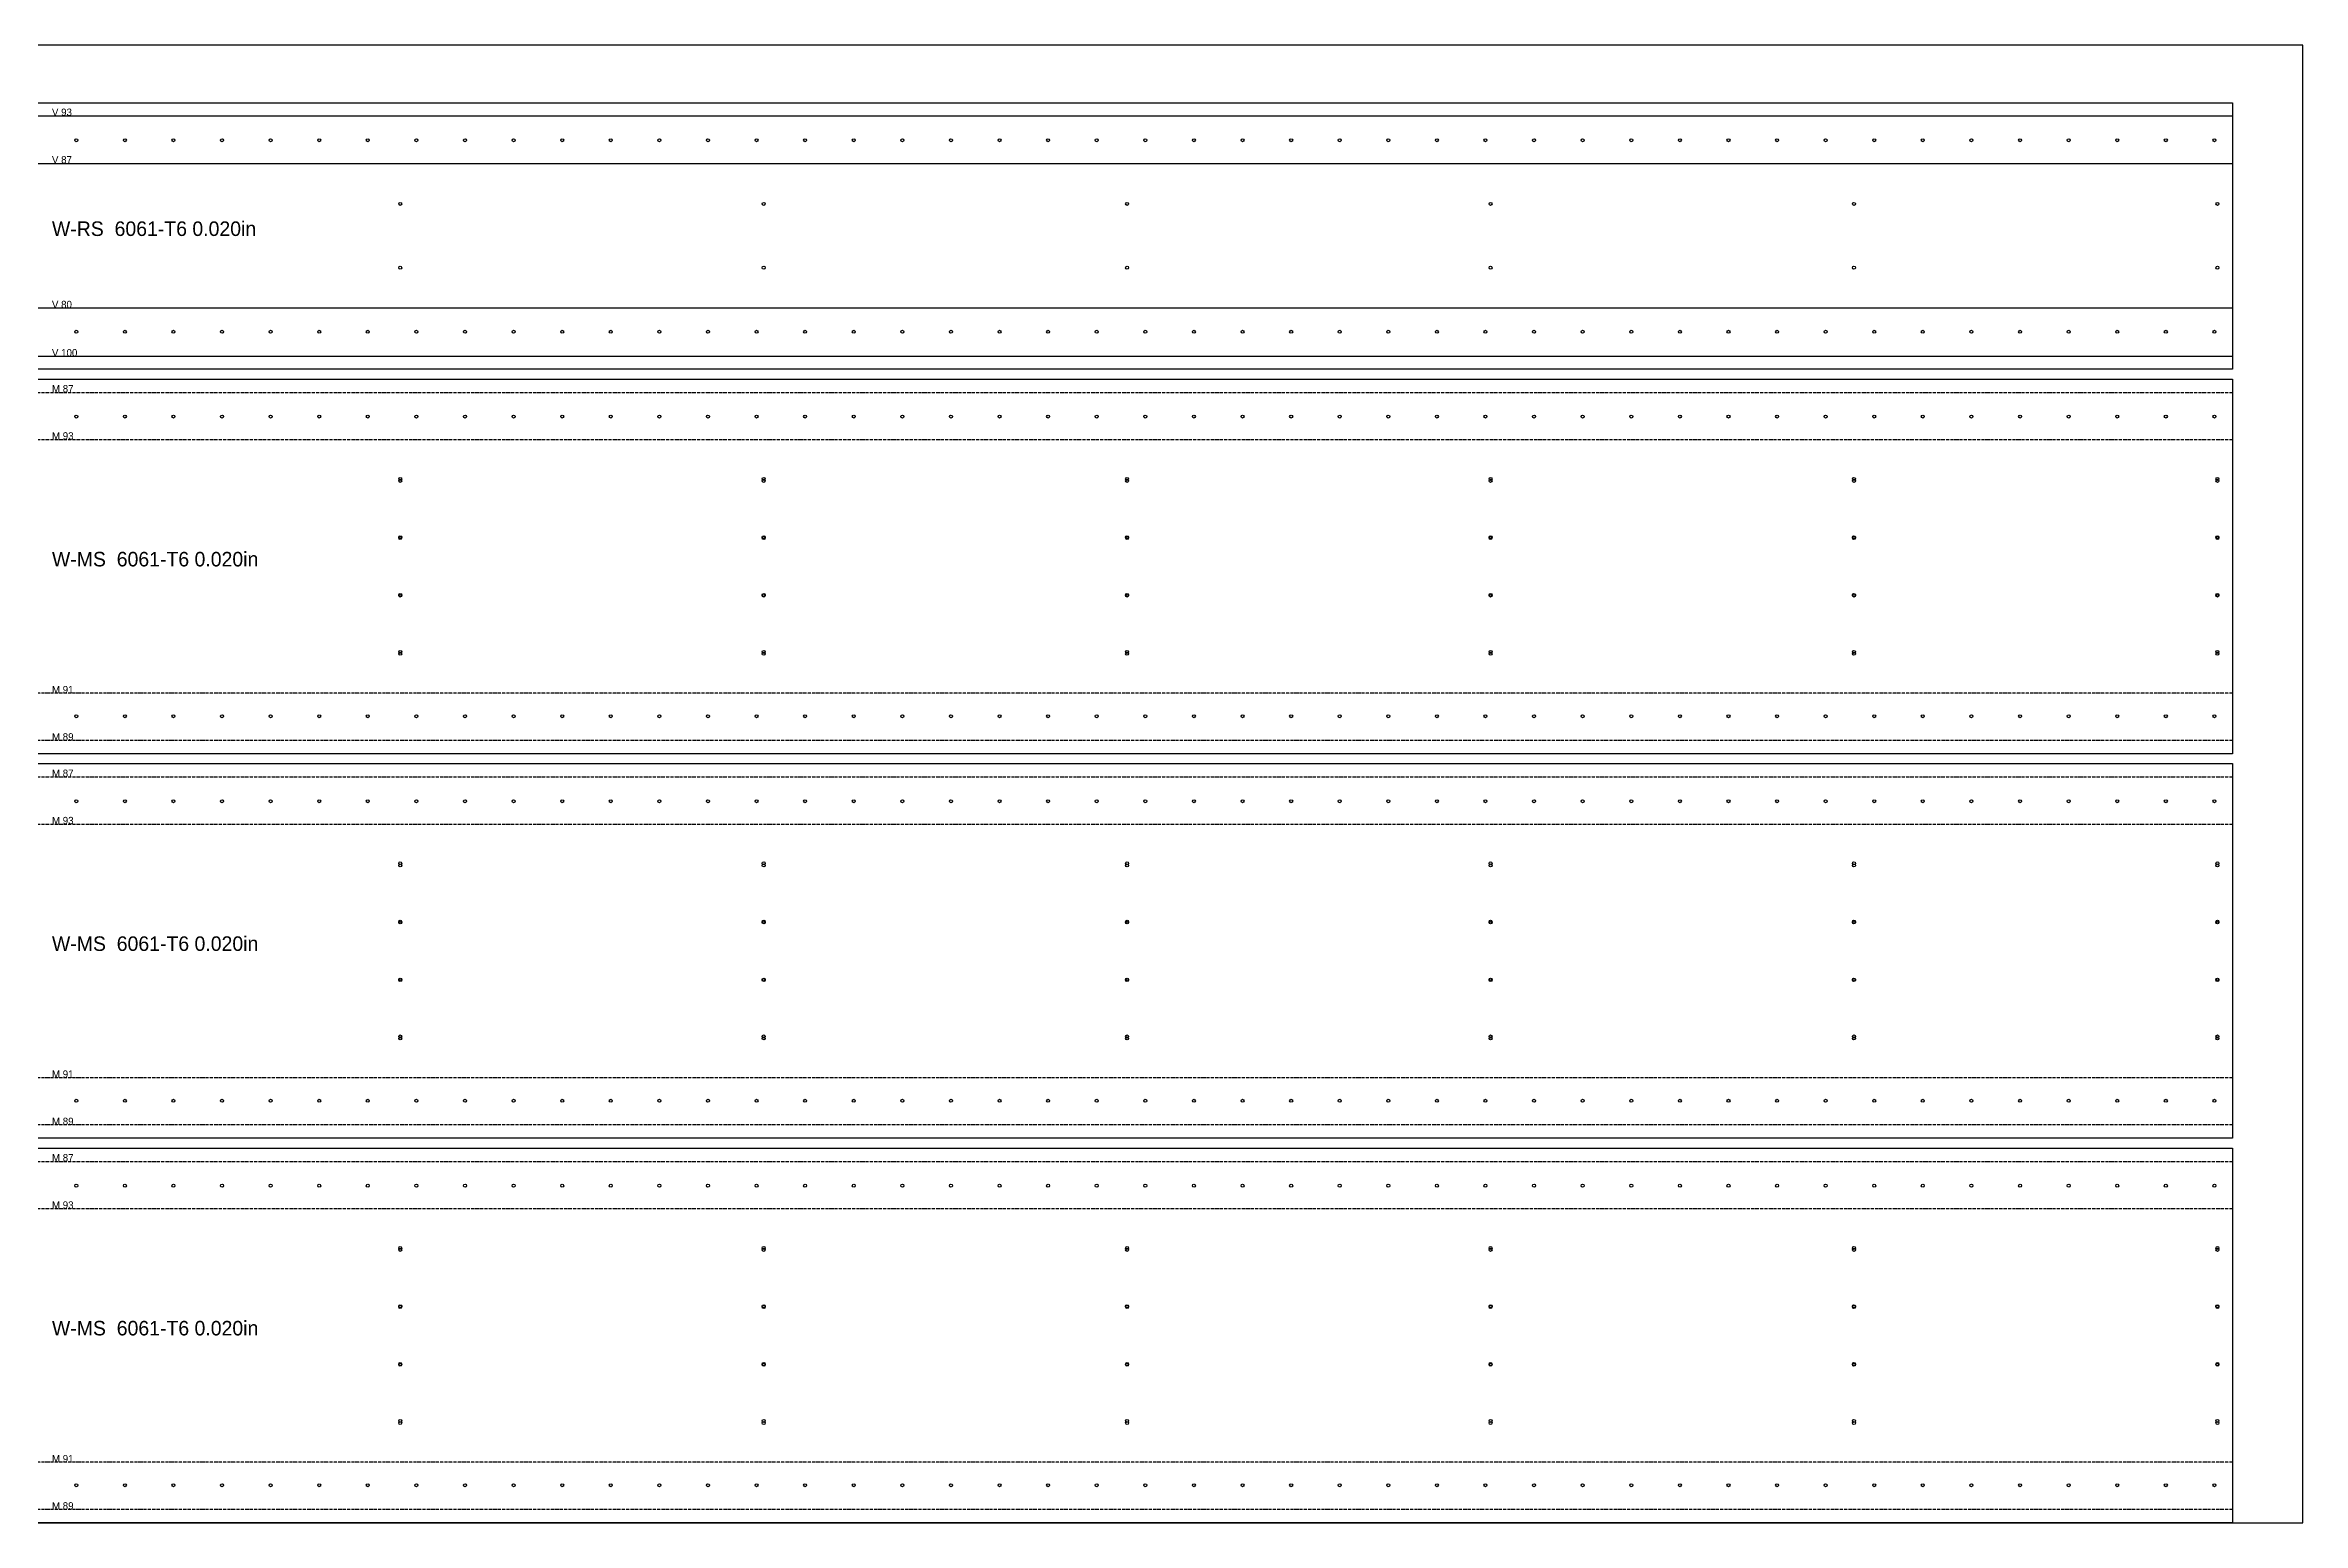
# Model space of a CAD drawing. Header units: millimetres. Extents: x 0 to 3658, y 0 to 1219.
# Drawn here: x 1794 to 3658, y 0 to 1219 of the extents above; entities that cross this region are included whole.
import ezdxf

# ---------------------------------------------------------------- set-up
doc = ezdxf.new("R2010")
doc.units = ezdxf.units.MM
doc.linetypes.add('DASHDOT', pattern=[3.556, 2.54, -0.508, 0, -0.508])
doc.linetypes.add('DASHED', pattern=[1.524, 1.27, -0.254])
for name, color, linetype in [('CUT', 7, 'CONTINUOUS'), ('ETCH', 8, 'CONTINUOUS'), ('HOLE', 6, 'CONTINUOUS'), ('MOUNTAIN', 5, 'DASHDOT'), ('VALLEY', 1, 'DASHED')]:
    doc.layers.add(name, color=color, linetype=linetype)

msp = doc.modelspace()

# ---------------------------------------------------------------- linework, layer by layer
at = {"layer": 'CUT'}
for points in [[(3600, 951.6), (0, 951.6), (0, 1171.5), (3600, 1171.5), (3600, 951.6)], [(3600, 634.4), (0, 634.4), (0, 943.6), (3600, 943.6), (3600, 634.4)], [(3600, 317.2), (0, 317.2), (0, 626.4), (3600, 626.4), (3600, 317.2)], [(3600, 0), (0, 0), (0, 309.2), (3600, 309.2), (3600, 0)]]:
    msp.add_lwpolyline(points, close=True, dxfattribs=at)
at = {"layer": 'ETCH'}
msp.add_lwpolyline([(0, 0), (3658, 0), (3658, 1219), (0, 1219)], close=True, dxfattribs=at)
at = {"layer": 'HOLE'}
for centre in [(1820.1, 1140.6), (1860.2, 1140.6), (1900.3, 1140.6), (1940.4, 1140.6), (1980.5, 1140.6), (2020.6, 1140.6), (2060.7, 1140.6), (2100.8, 1140.6), (2141, 1140.6), (2181.1, 1140.6), (2221.2, 1140.6), (2261.3, 1140.6), (2301.4, 1140.6), (2341.5, 1140.6), (2381.6, 1140.6), (2421.7, 1140.6), (2461.9, 1140.6), (2502, 1140.6), (2542.1, 1140.6), (2582.2, 1140.6), (2622.3, 1140.6), (2662.4, 1140.6), (2702.5, 1140.6), (2742.6, 1140.6), (2782.8, 1140.6), (2822.9, 1140.6), (2863, 1140.6), (2903.1, 1140.6), (2943.2, 1140.6), (2983.3, 1140.6), (3023.4, 1140.6), (3063.5, 1140.6), (3103.7, 1140.6), (3143.8, 1140.6), (3183.9, 1140.6), (3224, 1140.6), (3264.1, 1140.6), (3304.2, 1140.6), (3344.3, 1140.6), (3384.4, 1140.6), (3424.6, 1140.6), (3464.7, 1140.6), (3504.8, 1140.6), (3544.9, 1140.6), (3585, 1140.6), (2087.5, 1088.1), (2387.5, 1088.1), (2687.5, 1088.1), (2987.5, 1088.1), (3287.5, 1088.1), (3587.5, 1088.1), (2087.5, 1035.4), (2387.5, 1035.4), (2687.5, 1035.4), (2987.5, 1035.4), (3287.5, 1035.4), (3587.5, 1035.4), (1820.1, 982.6), (1860.2, 982.6), (1900.3, 982.6), (1940.4, 982.6), (1980.5, 982.6), (2020.6, 982.6), (2060.7, 982.6), (2100.8, 982.6), (2141, 982.6), (2181.1, 982.6), (2221.2, 982.6), (2261.3, 982.6), (2301.4, 982.6), (2341.5, 982.6), (2381.6, 982.6), (2421.7, 982.6), (2461.9, 982.6), (2502, 982.6), (2542.1, 982.6), (2582.2, 982.6), (2622.3, 982.6), (2662.4, 982.6), (2702.5, 982.6), (2742.6, 982.6), (2782.8, 982.6), (2822.9, 982.6), (2863, 982.6), (2903.1, 982.6), (2943.2, 982.6), (2983.3, 982.6), (3023.4, 982.6), (3063.5, 982.6), (3103.7, 982.6), (3143.8, 982.6), (3183.9, 982.6), (3224, 982.6), (3264.1, 982.6), (3304.2, 982.6), (3344.3, 982.6), (3384.4, 982.6), (3424.6, 982.6), (3464.7, 982.6), (3504.8, 982.6), (3544.9, 982.6), (3585, 982.6), (1820.1, 912.6), (1860.2, 912.6), (1900.3, 912.6), (1940.4, 912.6), (1980.5, 912.6), (2020.6, 912.6), (2060.7, 912.6), (2100.8, 912.6), (2141, 912.6), (2181.1, 912.6), (2221.2, 912.6), (2261.3, 912.6), (2301.4, 912.6), (2341.5, 912.6), (2381.6, 912.6), (2421.7, 912.6), (2461.9, 912.6), (2502, 912.6), (2542.1, 912.6), (2582.2, 912.6), (2622.3, 912.6), (2662.4, 912.6), (2702.5, 912.6), (2742.6, 912.6), (2782.8, 912.6), (2822.9, 912.6), (2863, 912.6), (2903.1, 912.6), (2943.2, 912.6), (2983.3, 912.6), (3023.4, 912.6), (3063.5, 912.6), (3103.7, 912.6), (3143.8, 912.6), (3183.9, 912.6), (3224, 912.6), (3264.1, 912.6), (3304.2, 912.6), (3344.3, 912.6), (3384.4, 912.6), (3424.6, 912.6), (3464.7, 912.6), (3504.8, 912.6), (3544.9, 912.6), (3585, 912.6), (2087.5, 861.2), (2087.5, 859.6), (2387.5, 861.2), (2387.5, 859.6), (2687.5, 861.2), (2687.5, 859.6), (2987.5, 861.2), (2987.5, 859.6), (3287.5, 861.2), (3287.5, 859.6), (3587.5, 861.2), (3587.5, 859.6), (2087.5, 813.1), (2087.5, 812.5), (2387.5, 813.1), (2387.5, 812.5), (2687.5, 813.1), (2687.5, 812.5), (2987.5, 813.1), (2987.5, 812.5), (3287.5, 813.1), (3287.5, 812.5), (3587.5, 813.1), (3587.5, 812.5), (2087.5, 765.5), (2087.5, 765), (2387.5, 765.5), (2387.5, 765), (2687.5, 765.5), (2687.5, 765), (2987.5, 765.5), (2987.5, 765), (3287.5, 765.5), (3287.5, 765), (3587.5, 765.5), (3587.5, 765), (2087.5, 718.4), (2087.5, 716.9), (2387.5, 718.4), (2387.5, 716.9), (2687.5, 718.4), (2687.5, 716.9), (2987.5, 718.4), (2987.5, 716.9), (3287.5, 718.4), (3287.5, 716.9), (3587.5, 718.4), (3587.5, 716.9), (1820.1, 665.4), (1860.2, 665.4), (1900.3, 665.4), (1940.4, 665.4), (1980.5, 665.4), (2020.6, 665.4), (2060.7, 665.4), (2100.8, 665.4), (2141, 665.4), (2181.1, 665.4), (2221.2, 665.4), (2261.3, 665.4), (2301.4, 665.4), (2341.5, 665.4), (2381.6, 665.4), (2421.7, 665.4), (2461.9, 665.4), (2502, 665.4), (2542.1, 665.4), (2582.2, 665.4), (2622.3, 665.4), (2662.4, 665.4), (2702.5, 665.4), (2742.6, 665.4), (2782.8, 665.4), (2822.9, 665.4), (2863, 665.4), (2903.1, 665.4), (2943.2, 665.4), (2983.3, 665.4), (3023.4, 665.4), (3063.5, 665.4), (3103.7, 665.4), (3143.8, 665.4), (3183.9, 665.4), (3224, 665.4), (3264.1, 665.4), (3304.2, 665.4), (3344.3, 665.4), (3384.4, 665.4), (3424.6, 665.4), (3464.7, 665.4), (3504.8, 665.4), (3544.9, 665.4), (3585, 665.4), (1820.1, 595.3), (1860.2, 595.3), (1900.3, 595.3), (1940.4, 595.3), (1980.5, 595.3), (2020.6, 595.3), (2060.7, 595.3), (2100.8, 595.3), (2141, 595.3), (2181.1, 595.3), (2221.2, 595.3), (2261.3, 595.3), (2301.4, 595.3), (2341.5, 595.3), (2381.6, 595.3), (2421.7, 595.3), (2461.9, 595.3), (2502, 595.3), (2542.1, 595.3), (2582.2, 595.3), (2622.3, 595.3), (2662.4, 595.3), (2702.5, 595.3), (2742.6, 595.3), (2782.8, 595.3), (2822.9, 595.3), (2863, 595.3), (2903.1, 595.3), (2943.2, 595.3), (2983.3, 595.3), (3023.4, 595.3), (3063.5, 595.3), (3103.7, 595.3), (3143.8, 595.3), (3183.9, 595.3), (3224, 595.3), (3264.1, 595.3), (3304.2, 595.3), (3344.3, 595.3), (3384.4, 595.3), (3424.6, 595.3), (3464.7, 595.3), (3504.8, 595.3), (3544.9, 595.3), (3585, 595.3), (2087.5, 544), (2087.5, 542.4), (2387.5, 544), (2387.5, 542.4), (2687.5, 544), (2687.5, 542.4), (2987.5, 544), (2987.5, 542.4), (3287.5, 544), (3287.5, 542.4), (3587.5, 544), (3587.5, 542.4), (2087.5, 495.9), (2087.5, 495.3), (2387.5, 495.9), (2387.5, 495.3), (2687.5, 495.9), (2687.5, 495.3), (2987.5, 495.9), (2987.5, 495.3), (3287.5, 495.9), (3287.5, 495.3), (3587.5, 495.9), (3587.5, 495.3), (2087.5, 448.2), (2087.5, 447.7), (2387.5, 448.2), (2387.5, 447.7), (2687.5, 448.2), (2687.5, 447.7), (2987.5, 448.2), (2987.5, 447.7), (3287.5, 448.2), (3287.5, 447.7), (3587.5, 448.2), (3587.5, 447.7), (2087.5, 401.2), (2087.5, 399.6), (2387.5, 401.2), (2387.5, 399.6), (2687.5, 401.2), (2687.5, 399.6), (2987.5, 401.2), (2987.5, 399.6), (3287.5, 401.2), (3287.5, 399.6), (3587.5, 401.2), (3587.5, 399.6), (1820.1, 348.2), (1860.2, 348.2), (1900.3, 348.2), (1940.4, 348.2), (1980.5, 348.2), (2020.6, 348.2), (2060.7, 348.2), (2100.8, 348.2), (2141, 348.2), (2181.1, 348.2), (2221.2, 348.2), (2261.3, 348.2), (2301.4, 348.2), (2341.5, 348.2), (2381.6, 348.2), (2421.7, 348.2), (2461.9, 348.2), (2502, 348.2), (2542.1, 348.2), (2582.2, 348.2), (2622.3, 348.2), (2662.4, 348.2), (2702.5, 348.2), (2742.6, 348.2), (2782.8, 348.2), (2822.9, 348.2), (2863, 348.2), (2903.1, 348.2), (2943.2, 348.2), (2983.3, 348.2), (3023.4, 348.2), (3063.5, 348.2), (3103.7, 348.2), (3143.8, 348.2), (3183.9, 348.2), (3224, 348.2), (3264.1, 348.2), (3304.2, 348.2), (3344.3, 348.2), (3384.4, 348.2), (3424.6, 348.2), (3464.7, 348.2), (3504.8, 348.2), (3544.9, 348.2), (3585, 348.2), (1820.1, 278.1), (1860.2, 278.1), (1900.3, 278.1), (1940.4, 278.1), (1980.5, 278.1), (2020.6, 278.1), (2060.7, 278.1), (2100.8, 278.1), (2141, 278.1), (2181.1, 278.1), (2221.2, 278.1), (2261.3, 278.1), (2301.4, 278.1), (2341.5, 278.1), (2381.6, 278.1), (2421.7, 278.1), (2461.9, 278.1), (2502, 278.1), (2542.1, 278.1), (2582.2, 278.1), (2622.3, 278.1), (2662.4, 278.1), (2702.5, 278.1), (2742.6, 278.1), (2782.8, 278.1), (2822.9, 278.1), (2863, 278.1), (2903.1, 278.1), (2943.2, 278.1), (2983.3, 278.1), (3023.4, 278.1), (3063.5, 278.1), (3103.7, 278.1), (3143.8, 278.1), (3183.9, 278.1), (3224, 278.1), (3264.1, 278.1), (3304.2, 278.1), (3344.3, 278.1), (3384.4, 278.1), (3424.6, 278.1), (3464.7, 278.1), (3504.8, 278.1), (3544.9, 278.1), (3585, 278.1), (2087.5, 226.7), (2087.5, 225.2), (2387.5, 226.7), (2387.5, 225.2), (2687.5, 226.7), (2687.5, 225.2), (2987.5, 226.7), (2987.5, 225.2), (3287.5, 226.7), (3287.5, 225.2), (3587.5, 226.7), (3587.5, 225.2), (2087.5, 178.6), (2087.5, 178.1), (2387.5, 178.6), (2387.5, 178.1), (2687.5, 178.6), (2687.5, 178.1), (2987.5, 178.6), (2987.5, 178.1), (3287.5, 178.6), (3287.5, 178.1), (3587.5, 178.6), (3587.5, 178.1), (2087.5, 131), (2087.5, 130.5), (2387.5, 131), (2387.5, 130.5), (2687.5, 131), (2687.5, 130.5), (2987.5, 131), (2987.5, 130.5), (3287.5, 131), (3287.5, 130.5), (3587.5, 131), (3587.5, 130.5), (2087.5, 84), (2087.5, 82.4), (2387.5, 84), (2387.5, 82.4), (2687.5, 84), (2687.5, 82.4), (2987.5, 84), (2987.5, 82.4), (3287.5, 84), (3287.5, 82.4), (3587.5, 84), (3587.5, 82.4), (1820.1, 31), (1860.2, 31), (1900.3, 31), (1940.4, 31), (1980.5, 31), (2020.6, 31), (2060.7, 31), (2100.8, 31), (2141, 31), (2181.1, 31), (2221.2, 31), (2261.3, 31), (2301.4, 31), (2341.5, 31), (2381.6, 31), (2421.7, 31), (2461.9, 31), (2502, 31), (2542.1, 31), (2582.2, 31), (2622.3, 31), (2662.4, 31), (2702.5, 31), (2742.6, 31), (2782.8, 31), (2822.9, 31), (2863, 31), (2903.1, 31), (2943.2, 31), (2983.3, 31), (3023.4, 31), (3063.5, 31), (3103.7, 31), (3143.8, 31), (3183.9, 31), (3224, 31), (3264.1, 31), (3304.2, 31), (3344.3, 31), (3384.4, 31), (3424.6, 31), (3464.7, 31), (3504.8, 31), (3544.9, 31), (3585, 31)]:
    msp.add_circle(centre, 1.25, dxfattribs=at)
at = {"layer": 'MOUNTAIN'}
for p, q in [((0, 932.6), (3600, 932.6)), ((0, 893.7), (3600, 893.7)), ((3600, 684.4), (0, 684.4)), ((3600, 645.4), (0, 645.4)), ((0, 615.4), (3600, 615.4)), ((0, 576.4), (3600, 576.4)), ((3600, 367.2), (0, 367.2)), ((3600, 328.2), (0, 328.2)), ((0, 298.2), (3600, 298.2)), ((0, 259.2), (3600, 259.2)), ((3600, 49.9), (0, 49.9)), ((3600, 11), (0, 11))]:
    msp.add_line(p, q, dxfattribs=at)
at = {"layer": 'VALLEY'}
for p, q in [((0, 1160.7), (3600, 1160.7)), ((0, 1121.5), (3600, 1121.5)), ((3600, 1002.1), (0, 1002.1)), ((3600, 962.3), (0, 962.3))]:
    msp.add_line(p, q, dxfattribs=at)

# ---------------------------------------------------------------- texts
at = {"layer": 'ETCH'}
for s, height, p in [('V 93', 6, (1800, 1160.7)), ('V 87', 6, (1800, 1121.5)), ('W-RS  6061-T6 0.020in', 12, (1800, 1061.6)), ('V 80', 6, (1800, 1002.1)), ('V 100', 6, (1800, 962.3)), ('M 87', 6, (1800, 932.6)), ('M 93', 6, (1800, 893.7)), ('W-MS  6061-T6 0.020in', 12, (1800, 789)), ('M 91', 6, (1800, 684.4)), ('M 89', 6, (1800, 645.4)), ('M 87', 6, (1800, 615.4)), ('M 93', 6, (1800, 576.4)), ('W-MS  6061-T6 0.020in', 12, (1800, 471.8)), ('M 91', 6, (1800, 367.2)), ('M 89', 6, (1800, 328.2)), ('M 87', 6, (1800, 298.2)), ('M 93', 6, (1800, 259.2)), ('W-MS  6061-T6 0.020in', 12, (1800, 154.6)), ('M 91', 6, (1800, 49.9)), ('M 89', 6, (1800, 11))]:
    msp.add_text(s, height=height, dxfattribs=at).set_placement(p)

doc.saveas('drawing.dxf')
